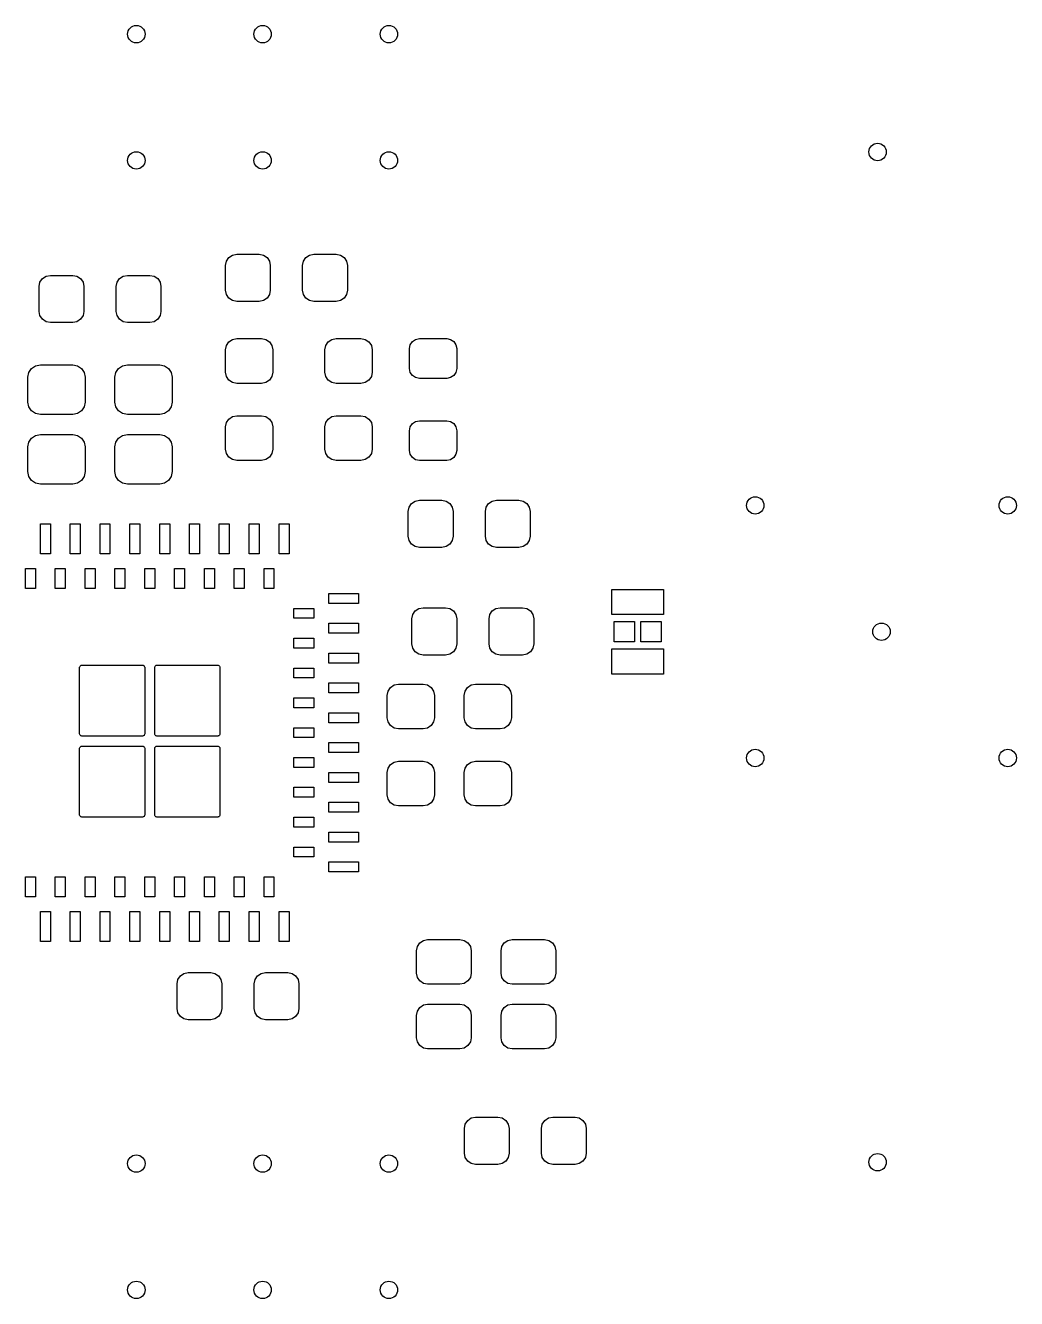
# Model space of a CAD drawing. Extents: x 0.26 to 1.71, y 0.27 to 1.32.
# Drawn here: x 0.925 to 1.71, y 0.292 to 1.3 of the extents above; entities that cross this region are included whole.
import ezdxf

# ---------------------------------------------------------------- set-up
doc = ezdxf.new("R2010")
doc.units = 0
doc.header["$MEASUREMENT"] = 0
doc.layers.add('BLACK', color=7, linetype='CONTINUOUS')

msp = doc.modelspace()

# ---------------------------------------------------------------- linework, layer by layer
at = {"layer": 'BLACK', "linetype": 'CONTINUOUS'}
for p, q in [((1.0891, 1.1184), (1.0925, 1.1191)), ((1.0925, 1.1191), (1.1102, 1.1191)), ((1.1102, 1.1191), (1.1136, 1.1184)), ((1.1502, 1.1184), (1.1535, 1.1191)), ((1.1535, 1.1191), (1.1713, 1.1191)), ((1.1713, 1.1191), (1.1746, 1.1184)), ((1.0837, 1.1102), (1.0843, 1.1136)), ((1.0837, 1.0906), (1.0837, 1.1102)), ((1.0843, 1.1136), (1.0863, 1.1165)), ((1.0863, 1.1165), (1.0891, 1.1184)), ((1.1136, 1.1184), (1.1165, 1.1165)), ((1.1165, 1.1165), (1.1184, 1.1136)), ((1.1184, 1.1136), (1.1191, 1.1102)), ((1.1191, 1.1102), (1.1191, 1.0906)), ((1.1447, 1.1102), (1.1454, 1.1136)), ((1.1447, 1.0906), (1.1447, 1.1102)), ((1.1454, 1.1136), (1.1473, 1.1165)), ((1.1473, 1.1165), (1.1502, 1.1184)), ((1.1746, 1.1184), (1.1775, 1.1165)), ((1.1775, 1.1165), (1.1794, 1.1136)), ((1.1794, 1.1136), (1.1801, 1.1102)), ((1.1801, 1.1102), (1.1801, 1.0906)), ((0.9367, 1.0969), (0.9386, 1.0997)), ((0.9386, 1.0997), (0.9415, 1.1016)), ((0.9415, 1.1016), (0.9449, 1.1023)), ((0.9449, 1.1023), (0.9626, 1.1023)), ((0.9626, 1.1023), (0.966, 1.1016)), ((0.966, 1.1016), (0.9689, 1.0997)), ((0.9689, 1.0997), (0.9708, 1.0969)), ((0.9977, 1.0969), (0.9996, 1.0997)), ((0.9996, 1.0997), (1.0025, 1.1016)), ((1.0025, 1.1016), (1.0059, 1.1023)), ((1.0059, 1.1023), (1.0236, 1.1023)), ((1.0236, 1.1023), (1.027, 1.1016)), ((1.027, 1.1016), (1.0299, 1.0997)), ((1.0299, 1.0997), (1.0318, 1.0969)), ((0.936, 1.0935), (0.9367, 1.0969)), ((0.936, 1.0738), (0.936, 1.0935)), ((0.9708, 1.0969), (0.9715, 1.0935)), ((0.9715, 1.0935), (0.9715, 1.0738)), ((0.997, 1.0935), (0.9977, 1.0969)), ((0.997, 1.0738), (0.997, 1.0935)), ((1.0318, 1.0969), (1.0325, 1.0935)), ((1.0325, 1.0935), (1.0325, 1.0738)), ((1.0843, 1.0872), (1.0837, 1.0906)), ((1.1191, 1.0906), (1.1184, 1.0872)), ((1.1454, 1.0872), (1.1447, 1.0906)), ((1.1801, 1.0906), (1.1794, 1.0872)), ((1.0863, 1.0843), (1.0843, 1.0872)), ((1.0891, 1.0824), (1.0863, 1.0843)), ((1.0925, 1.0817), (1.0891, 1.0824)), ((1.1102, 1.0817), (1.0925, 1.0817)), ((1.1136, 1.0824), (1.1102, 1.0817)), ((1.1165, 1.0843), (1.1136, 1.0824)), ((1.1184, 1.0872), (1.1165, 1.0843)), ((1.1473, 1.0843), (1.1454, 1.0872)), ((1.1502, 1.0824), (1.1473, 1.0843)), ((1.1535, 1.0817), (1.1502, 1.0824)), ((1.1713, 1.0817), (1.1535, 1.0817)), ((1.1746, 1.0824), (1.1713, 1.0817)), ((1.1775, 1.0843), (1.1746, 1.0824)), ((1.1794, 1.0872), (1.1775, 1.0843)), ((0.9367, 1.0704), (0.936, 1.0738)), ((0.9386, 1.0675), (0.9367, 1.0704)), ((0.9708, 1.0704), (0.9689, 1.0675)), ((0.9715, 1.0738), (0.9708, 1.0704)), ((0.9977, 1.0704), (0.997, 1.0738)), ((0.9996, 1.0675), (0.9977, 1.0704)), ((1.0318, 1.0704), (1.0299, 1.0675)), ((1.0325, 1.0738), (1.0318, 1.0704)), ((0.9415, 1.0656), (0.9386, 1.0675)), ((0.9449, 1.0649), (0.9415, 1.0656)), ((0.9626, 1.0649), (0.9449, 1.0649)), ((0.966, 1.0656), (0.9626, 1.0649)), ((0.9689, 1.0675), (0.966, 1.0656)), ((1.0025, 1.0656), (0.9996, 1.0675)), ((1.0059, 1.0649), (1.0025, 1.0656)), ((1.0236, 1.0649), (1.0059, 1.0649)), ((1.027, 1.0656), (1.0236, 1.0649)), ((1.0299, 1.0675), (1.027, 1.0656)), ((1.0843, 1.0467), (1.0863, 1.0496)), ((1.0863, 1.0496), (1.0891, 1.0515)), ((1.0891, 1.0515), (1.0925, 1.0522)), ((1.0925, 1.0522), (1.1122, 1.0522)), ((1.1122, 1.0522), (1.1156, 1.0515)), ((1.1156, 1.0515), (1.1185, 1.0496)), ((1.1185, 1.0496), (1.1204, 1.0467)), ((1.1631, 1.0467), (1.165, 1.0496)), ((1.165, 1.0496), (1.1679, 1.0515)), ((1.1679, 1.0515), (1.1713, 1.0522)), ((1.1713, 1.0522), (1.1909, 1.0522)), ((1.1909, 1.0522), (1.1943, 1.0515)), ((1.1943, 1.0515), (1.1972, 1.0496)), ((1.1972, 1.0496), (1.1991, 1.0467)), ((1.2299, 1.0473), (1.2316, 1.0499)), ((1.2316, 1.0499), (1.2342, 1.0516)), ((1.2342, 1.0516), (1.2372, 1.0522)), ((1.2372, 1.0522), (1.2589, 1.0522)), ((1.2589, 1.0522), (1.2619, 1.0516)), ((1.2619, 1.0516), (1.2644, 1.0499)), ((1.2644, 1.0499), (1.2661, 1.0473)), ((1.0837, 1.0433), (1.0843, 1.0467)), ((1.0837, 1.0256), (1.0837, 1.0433)), ((1.1204, 1.0467), (1.1211, 1.0433)), ((1.1211, 1.0433), (1.1211, 1.0256)), ((1.1624, 1.0433), (1.1631, 1.0467)), ((1.1624, 1.0256), (1.1624, 1.0433)), ((1.1991, 1.0467), (1.1998, 1.0433)), ((1.1998, 1.0433), (1.1998, 1.0256)), ((1.2293, 1.0443), (1.2299, 1.0473)), ((1.2293, 1.0285), (1.2293, 1.0443)), ((1.2661, 1.0473), (1.2667, 1.0443)), ((1.2667, 1.0443), (1.2667, 1.0285)), ((0.9279, 1.0254), (0.93, 1.0286)), ((0.93, 1.0286), (0.9332, 1.0307)), ((0.9332, 1.0307), (0.937, 1.0315)), ((0.937, 1.0315), (0.9626, 1.0315)), ((0.9626, 1.0315), (0.9664, 1.0307)), ((0.9664, 1.0307), (0.9696, 1.0286)), ((0.9696, 1.0286), (0.9717, 1.0254)), ((0.9968, 1.0254), (0.9989, 1.0286)), ((0.9989, 1.0286), (1.0021, 1.0307)), ((1.0021, 1.0307), (1.0059, 1.0315)), ((1.0059, 1.0315), (1.0315, 1.0315)), ((1.0315, 1.0315), (1.0353, 1.0307)), ((1.0353, 1.0307), (1.0385, 1.0286)), ((1.0385, 1.0286), (1.0406, 1.0254)), ((1.2299, 1.0255), (1.2293, 1.0285)), ((1.2667, 1.0285), (1.2661, 1.0255)), ((0.9272, 1.0217), (0.9279, 1.0254)), ((0.9272, 1.002), (0.9272, 1.0217)), ((0.9717, 1.0254), (0.9724, 1.0217)), ((0.9724, 1.0217), (0.9724, 1.002)), ((0.9961, 1.0217), (0.9968, 1.0254)), ((0.9961, 1.002), (0.9961, 1.0217)), ((1.0406, 1.0254), (1.0413, 1.0217)), ((1.0413, 1.0217), (1.0413, 1.002)), ((1.0843, 1.0222), (1.0837, 1.0256)), ((1.0863, 1.0193), (1.0843, 1.0222)), ((1.0891, 1.0174), (1.0863, 1.0193)), ((1.1185, 1.0193), (1.1156, 1.0174)), ((1.1204, 1.0222), (1.1185, 1.0193)), ((1.1211, 1.0256), (1.1204, 1.0222)), ((1.1631, 1.0222), (1.1624, 1.0256)), ((1.165, 1.0193), (1.1631, 1.0222)), ((1.1679, 1.0174), (1.165, 1.0193)), ((1.1972, 1.0193), (1.1943, 1.0174)), ((1.1991, 1.0222), (1.1972, 1.0193)), ((1.1998, 1.0256), (1.1991, 1.0222)), ((1.2316, 1.023), (1.2299, 1.0255)), ((1.2342, 1.0213), (1.2316, 1.023)), ((1.2372, 1.0207), (1.2342, 1.0213)), ((1.2589, 1.0207), (1.2372, 1.0207)), ((1.2619, 1.0213), (1.2589, 1.0207)), ((1.2644, 1.023), (1.2619, 1.0213)), ((1.2661, 1.0255), (1.2644, 1.023)), ((1.0925, 1.0167), (1.0891, 1.0174)), ((1.1122, 1.0167), (1.0925, 1.0167)), ((1.1156, 1.0174), (1.1122, 1.0167)), ((1.1713, 1.0167), (1.1679, 1.0174)), ((1.1909, 1.0167), (1.1713, 1.0167)), ((1.1943, 1.0174), (1.1909, 1.0167)), ((0.9279, 0.9982), (0.9272, 1.002)), ((0.93, 0.995), (0.9279, 0.9982)), ((0.9717, 0.9982), (0.9696, 0.995)), ((0.9724, 1.002), (0.9717, 0.9982)), ((0.9968, 0.9982), (0.9961, 1.002)), ((0.9989, 0.995), (0.9968, 0.9982)), ((1.0406, 0.9982), (1.0385, 0.995)), ((1.0413, 1.002), (1.0406, 0.9982)), ((0.9332, 0.9929), (0.93, 0.995)), ((0.937, 0.9921), (0.9332, 0.9929)), ((0.9626, 0.9921), (0.937, 0.9921)), ((0.9664, 0.9929), (0.9626, 0.9921)), ((0.9696, 0.995), (0.9664, 0.9929)), ((1.0021, 0.9929), (0.9989, 0.995)), ((1.0059, 0.9921), (1.0021, 0.9929)), ((1.0315, 0.9921), (1.0059, 0.9921)), ((1.0353, 0.9929), (1.0315, 0.9921)), ((1.0385, 0.995), (1.0353, 0.9929)), ((1.0843, 0.9857), (1.0863, 0.9885)), ((1.0863, 0.9885), (1.0891, 0.9905)), ((1.0891, 0.9905), (1.0925, 0.9911)), ((1.0925, 0.9911), (1.1122, 0.9911)), ((1.1122, 0.9911), (1.1156, 0.9905)), ((1.1156, 0.9905), (1.1185, 0.9885)), ((1.1185, 0.9885), (1.1204, 0.9857)), ((1.1631, 0.9857), (1.165, 0.9885)), ((1.165, 0.9885), (1.1679, 0.9905)), ((1.1679, 0.9905), (1.1713, 0.9911)), ((1.1713, 0.9911), (1.1909, 0.9911)), ((1.1909, 0.9911), (1.1943, 0.9905)), ((1.1943, 0.9905), (1.1972, 0.9885)), ((1.1972, 0.9885), (1.1991, 0.9857)), ((1.0837, 0.9823), (1.0843, 0.9857)), ((1.0837, 0.9646), (1.0837, 0.9823)), ((1.1204, 0.9857), (1.1211, 0.9823)), ((1.1211, 0.9823), (1.1211, 0.9646)), ((1.1624, 0.9823), (1.1631, 0.9857)), ((1.1624, 0.9646), (1.1624, 0.9823)), ((1.1991, 0.9857), (1.1998, 0.9823)), ((1.1998, 0.9823), (1.1998, 0.9646)), ((1.2293, 0.9793), (1.2299, 0.9823)), ((1.2293, 0.9636), (1.2293, 0.9793)), ((1.2299, 0.9823), (1.2316, 0.9849)), ((1.2316, 0.9849), (1.2342, 0.9866)), ((1.2342, 0.9866), (1.2372, 0.9872)), ((1.2372, 0.9872), (1.2589, 0.9872)), ((1.2589, 0.9872), (1.2619, 0.9866)), ((1.2619, 0.9866), (1.2644, 0.9849)), ((1.2644, 0.9849), (1.2661, 0.9823)), ((1.2661, 0.9823), (1.2667, 0.9793)), ((1.2667, 0.9793), (1.2667, 0.9636)), ((0.9272, 0.9665), (0.9279, 0.9703)), ((0.9279, 0.9703), (0.93, 0.9735)), ((0.93, 0.9735), (0.9332, 0.9756)), ((0.9332, 0.9756), (0.937, 0.9764)), ((0.937, 0.9764), (0.9626, 0.9764)), ((0.9626, 0.9764), (0.9664, 0.9756)), ((0.9664, 0.9756), (0.9696, 0.9735)), ((0.9696, 0.9735), (0.9717, 0.9703)), ((0.9717, 0.9703), (0.9724, 0.9665)), ((0.9961, 0.9665), (0.9968, 0.9703)), ((0.9968, 0.9703), (0.9989, 0.9735)), ((0.9989, 0.9735), (1.0021, 0.9756)), ((1.0021, 0.9756), (1.0059, 0.9764)), ((1.0059, 0.9764), (1.0315, 0.9764)), ((1.0315, 0.9764), (1.0353, 0.9756)), ((1.0353, 0.9756), (1.0385, 0.9735)), ((1.0385, 0.9735), (1.0406, 0.9703)), ((1.0406, 0.9703), (1.0413, 0.9665)), ((0.9272, 0.9469), (0.9272, 0.9665)), ((0.9724, 0.9665), (0.9724, 0.9469)), ((0.9961, 0.9469), (0.9961, 0.9665)), ((1.0413, 0.9665), (1.0413, 0.9469)), ((1.0843, 0.9612), (1.0837, 0.9646)), ((1.0863, 0.9583), (1.0843, 0.9612)), ((1.0891, 0.9564), (1.0863, 0.9583)), ((1.1185, 0.9583), (1.1156, 0.9564)), ((1.1204, 0.9612), (1.1185, 0.9583)), ((1.1211, 0.9646), (1.1204, 0.9612)), ((1.1631, 0.9612), (1.1624, 0.9646)), ((1.165, 0.9583), (1.1631, 0.9612)), ((1.1679, 0.9564), (1.165, 0.9583)), ((1.1972, 0.9583), (1.1943, 0.9564)), ((1.1991, 0.9612), (1.1972, 0.9583)), ((1.1998, 0.9646), (1.1991, 0.9612)), ((1.2299, 0.9606), (1.2293, 0.9636)), ((1.2316, 0.958), (1.2299, 0.9606)), ((1.2342, 0.9563), (1.2316, 0.958)), ((1.2644, 0.958), (1.2619, 0.9563)), ((1.2661, 0.9606), (1.2644, 0.958)), ((1.2667, 0.9636), (1.2661, 0.9606)), ((1.0925, 0.9557), (1.0891, 0.9564)), ((1.1122, 0.9557), (1.0925, 0.9557)), ((1.1156, 0.9564), (1.1122, 0.9557)), ((1.1713, 0.9557), (1.1679, 0.9564)), ((1.1909, 0.9557), (1.1713, 0.9557)), ((1.1943, 0.9564), (1.1909, 0.9557)), ((1.2372, 0.9557), (1.2342, 0.9563)), ((1.2589, 0.9557), (1.2372, 0.9557)), ((1.2619, 0.9563), (1.2589, 0.9557)), ((0.9279, 0.9431), (0.9272, 0.9469)), ((0.93, 0.9399), (0.9279, 0.9431)), ((0.9332, 0.9378), (0.93, 0.9399)), ((0.937, 0.937), (0.9332, 0.9378)), ((0.9664, 0.9378), (0.9626, 0.937)), ((0.9696, 0.9399), (0.9664, 0.9378)), ((0.9717, 0.9431), (0.9696, 0.9399)), ((0.9724, 0.9469), (0.9717, 0.9431)), ((0.9968, 0.9431), (0.9961, 0.9469)), ((0.9989, 0.9399), (0.9968, 0.9431)), ((1.0021, 0.9378), (0.9989, 0.9399)), ((1.0059, 0.937), (1.0021, 0.9378)), ((1.0353, 0.9378), (1.0315, 0.937)), ((1.0385, 0.9399), (1.0353, 0.9378)), ((1.0406, 0.9431), (1.0385, 0.9399)), ((1.0413, 0.9469), (1.0406, 0.9431)), ((0.9626, 0.937), (0.937, 0.937)), ((1.0315, 0.937), (1.0059, 0.937)), ((1.2283, 0.9154), (1.229, 0.9187)), ((1.229, 0.9187), (1.2309, 0.9216)), ((1.2309, 0.9216), (1.2338, 0.9235)), ((1.2338, 0.9235), (1.2372, 0.9242)), ((1.2372, 0.9242), (1.2549, 0.9242)), ((1.2549, 0.9242), (1.2583, 0.9235)), ((1.2583, 0.9235), (1.2612, 0.9216)), ((1.2612, 0.9216), (1.2631, 0.9187)), ((1.2631, 0.9187), (1.2638, 0.9154)), ((1.2894, 0.9154), (1.29, 0.9187)), ((1.29, 0.9187), (1.292, 0.9216)), ((1.292, 0.9216), (1.2948, 0.9235)), ((1.2948, 0.9235), (1.2982, 0.9242)), ((1.2982, 0.9242), (1.3159, 0.9242)), ((1.3159, 0.9242), (1.3193, 0.9235)), ((1.3193, 0.9235), (1.3222, 0.9216)), ((1.3222, 0.9216), (1.3241, 0.9187)), ((1.3241, 0.9187), (1.3248, 0.9154)), ((1.2283, 0.8957), (1.2283, 0.9154)), ((1.2638, 0.9154), (1.2638, 0.8957)), ((1.2894, 0.8957), (1.2894, 0.9154)), ((1.3248, 0.9154), (1.3248, 0.8957)), ((0.937, 0.8819), (0.937, 0.9055)), ((0.937, 0.9055), (0.9449, 0.9055)), ((0.9449, 0.9055), (0.9449, 0.8819)), ((0.9606, 0.8819), (0.9606, 0.9055)), ((0.9606, 0.9055), (0.9685, 0.9055)), ((0.9685, 0.9055), (0.9685, 0.8819)), ((0.9843, 0.8819), (0.9843, 0.9055)), ((0.9843, 0.9055), (0.9921, 0.9055)), ((0.9921, 0.9055), (0.9921, 0.8819)), ((1.0079, 0.8819), (1.0079, 0.9055)), ((1.0079, 0.9055), (1.0157, 0.9055)), ((1.0157, 0.9055), (1.0157, 0.8819)), ((1.0315, 0.8819), (1.0315, 0.9055)), ((1.0315, 0.9055), (1.0394, 0.9055)), ((1.0394, 0.9055), (1.0394, 0.8819)), ((1.0551, 0.8819), (1.0551, 0.9055)), ((1.0551, 0.9055), (1.063, 0.9055)), ((1.063, 0.9055), (1.063, 0.8819)), ((1.0787, 0.8819), (1.0787, 0.9055)), ((1.0787, 0.9055), (1.0866, 0.9055)), ((1.0866, 0.9055), (1.0866, 0.8819)), ((1.1024, 0.8819), (1.1024, 0.9055)), ((1.1024, 0.9055), (1.1102, 0.9055)), ((1.1102, 0.9055), (1.1102, 0.8819)), ((1.126, 0.8819), (1.126, 0.9055)), ((1.126, 0.9055), (1.1339, 0.9055)), ((1.1339, 0.9055), (1.1339, 0.8819)), ((1.229, 0.8923), (1.2283, 0.8957)), ((1.2309, 0.8894), (1.229, 0.8923)), ((1.2338, 0.8875), (1.2309, 0.8894)), ((1.2372, 0.8868), (1.2338, 0.8875)), ((1.2583, 0.8875), (1.2549, 0.8868)), ((1.2612, 0.8894), (1.2583, 0.8875)), ((1.2631, 0.8923), (1.2612, 0.8894)), ((1.2638, 0.8957), (1.2631, 0.8923)), ((1.29, 0.8923), (1.2894, 0.8957)), ((1.292, 0.8894), (1.29, 0.8923)), ((1.2948, 0.8875), (1.292, 0.8894)), ((1.2982, 0.8868), (1.2948, 0.8875)), ((1.3193, 0.8875), (1.3159, 0.8868)), ((1.3222, 0.8894), (1.3193, 0.8875)), ((1.3241, 0.8923), (1.3222, 0.8894)), ((1.3248, 0.8957), (1.3241, 0.8923)), ((0.9449, 0.8819), (0.937, 0.8819)), ((0.9685, 0.8819), (0.9606, 0.8819)), ((0.9921, 0.8819), (0.9843, 0.8819)), ((1.0157, 0.8819), (1.0079, 0.8819)), ((1.0394, 0.8819), (1.0315, 0.8819)), ((1.063, 0.8819), (1.0551, 0.8819)), ((1.0866, 0.8819), (1.0787, 0.8819)), ((1.1102, 0.8819), (1.1024, 0.8819)), ((1.1339, 0.8819), (1.126, 0.8819)), ((1.2549, 0.8868), (1.2372, 0.8868)), ((1.3159, 0.8868), (1.2982, 0.8868)), ((0.9252, 0.8543), (0.9252, 0.8701)), ((0.9252, 0.8701), (0.9331, 0.8701)), ((0.9331, 0.8701), (0.9331, 0.8543)), ((0.9488, 0.8543), (0.9488, 0.8701)), ((0.9488, 0.8701), (0.9567, 0.8701)), ((0.9567, 0.8701), (0.9567, 0.8543)), ((0.9724, 0.8543), (0.9724, 0.8701)), ((0.9724, 0.8701), (0.9803, 0.8701)), ((0.9803, 0.8701), (0.9803, 0.8543)), ((0.9961, 0.8543), (0.9961, 0.8701)), ((0.9961, 0.8701), (1.0039, 0.8701)), ((1.0039, 0.8701), (1.0039, 0.8543)), ((1.0197, 0.8543), (1.0197, 0.8701)), ((1.0197, 0.8701), (1.0276, 0.8701)), ((1.0276, 0.8701), (1.0276, 0.8543)), ((1.0433, 0.8543), (1.0433, 0.8701)), ((1.0433, 0.8701), (1.0512, 0.8701)), ((1.0512, 0.8701), (1.0512, 0.8543)), ((1.0669, 0.8543), (1.0669, 0.8701)), ((1.0669, 0.8701), (1.0748, 0.8701)), ((1.0748, 0.8701), (1.0748, 0.8543)), ((1.0906, 0.8543), (1.0906, 0.8701)), ((1.0906, 0.8701), (1.0984, 0.8701)), ((1.0984, 0.8701), (1.0984, 0.8543)), ((1.1142, 0.8543), (1.1142, 0.8701)), ((1.1142, 0.8701), (1.122, 0.8701)), ((1.122, 0.8701), (1.122, 0.8543)), ((0.9331, 0.8543), (0.9252, 0.8543)), ((0.9567, 0.8543), (0.9488, 0.8543)), ((0.9803, 0.8543), (0.9724, 0.8543)), ((1.0039, 0.8543), (0.9961, 0.8543)), ((1.0276, 0.8543), (1.0197, 0.8543)), ((1.0512, 0.8543), (1.0433, 0.8543)), ((1.0748, 0.8543), (1.0669, 0.8543)), ((1.0984, 0.8543), (1.0906, 0.8543)), ((1.122, 0.8543), (1.1142, 0.8543)), ((1.1654, 0.8425), (1.1654, 0.8504)), ((1.1654, 0.8504), (1.189, 0.8504)), ((1.189, 0.8504), (1.189, 0.8425)), ((1.3895, 0.8336), (1.3895, 0.8536)), ((1.3895, 0.8536), (1.4305, 0.8536)), ((1.4305, 0.8536), (1.4305, 0.8336)), ((1.1378, 0.8307), (1.1378, 0.8386)), ((1.1378, 0.8386), (1.1535, 0.8386)), ((1.1535, 0.8386), (1.1535, 0.8307)), ((1.189, 0.8425), (1.1654, 0.8425)), ((1.2339, 0.8365), (1.2368, 0.8384)), ((1.2368, 0.8384), (1.2402, 0.839)), ((1.2402, 0.839), (1.2579, 0.839)), ((1.2579, 0.839), (1.2613, 0.8384)), ((1.2613, 0.8384), (1.2641, 0.8365)), ((1.2949, 0.8365), (1.2978, 0.8384)), ((1.2978, 0.8384), (1.3012, 0.839)), ((1.3012, 0.839), (1.3189, 0.839)), ((1.3189, 0.839), (1.3223, 0.8384)), ((1.3223, 0.8384), (1.3252, 0.8365)), ((1.1535, 0.8307), (1.1378, 0.8307)), ((1.1654, 0.8189), (1.1654, 0.8268)), ((1.1654, 0.8268), (1.189, 0.8268)), ((1.189, 0.8268), (1.189, 0.8189)), ((1.2313, 0.8302), (1.232, 0.8336)), ((1.2313, 0.8105), (1.2313, 0.8302)), ((1.232, 0.8336), (1.2339, 0.8365)), ((1.2641, 0.8365), (1.2661, 0.8336)), ((1.2661, 0.8336), (1.2667, 0.8302)), ((1.2667, 0.8302), (1.2667, 0.8105)), ((1.2923, 0.8302), (1.293, 0.8336)), ((1.2923, 0.8105), (1.2923, 0.8302)), ((1.293, 0.8336), (1.2949, 0.8365)), ((1.3252, 0.8365), (1.3271, 0.8336)), ((1.3271, 0.8336), (1.3278, 0.8302)), ((1.3278, 0.8302), (1.3278, 0.8105)), ((1.4305, 0.8336), (1.3895, 0.8336)), ((1.3915, 0.8121), (1.3915, 0.8281)), ((1.3915, 0.8281), (1.4075, 0.8281)), ((1.4075, 0.8281), (1.4075, 0.8121)), ((1.4125, 0.8121), (1.4125, 0.8281)), ((1.4125, 0.8281), (1.4285, 0.8281)), ((1.4285, 0.8281), (1.4285, 0.8121)), ((1.189, 0.8189), (1.1654, 0.8189)), ((1.1378, 0.8071), (1.1378, 0.815)), ((1.1378, 0.815), (1.1535, 0.815)), ((1.1535, 0.8071), (1.1378, 0.8071)), ((1.1535, 0.815), (1.1535, 0.8071)), ((1.232, 0.8071), (1.2313, 0.8105)), ((1.2339, 0.8042), (1.232, 0.8071)), ((1.2661, 0.8071), (1.2641, 0.8042)), ((1.2667, 0.8105), (1.2661, 0.8071)), ((1.293, 0.8071), (1.2923, 0.8105)), ((1.2949, 0.8042), (1.293, 0.8071)), ((1.3271, 0.8071), (1.3252, 0.8042)), ((1.3278, 0.8105), (1.3271, 0.8071)), ((1.3895, 0.7866), (1.3895, 0.8066)), ((1.3895, 0.8066), (1.4305, 0.8066)), ((1.4075, 0.8121), (1.3915, 0.8121)), ((1.4285, 0.8121), (1.4125, 0.8121)), ((1.4305, 0.8066), (1.4305, 0.7866)), ((1.1654, 0.7953), (1.1654, 0.8031)), ((1.1654, 0.8031), (1.189, 0.8031)), ((1.189, 0.8031), (1.189, 0.7953)), ((1.2368, 0.8023), (1.2339, 0.8042)), ((1.2402, 0.8016), (1.2368, 0.8023)), ((1.2579, 0.8016), (1.2402, 0.8016)), ((1.2613, 0.8023), (1.2579, 0.8016)), ((1.2641, 0.8042), (1.2613, 0.8023)), ((1.2978, 0.8023), (1.2949, 0.8042)), ((1.3012, 0.8016), (1.2978, 0.8023)), ((1.3189, 0.8016), (1.3012, 0.8016)), ((1.3223, 0.8023), (1.3189, 0.8016)), ((1.3252, 0.8042), (1.3223, 0.8023)), ((0.9681, 0.792), (0.9683, 0.7924)), ((0.9681, 0.7916), (0.9681, 0.792)), ((0.9681, 0.7395), (0.9681, 0.7916)), ((0.9683, 0.7924), (0.9685, 0.7928)), ((0.9685, 0.7928), (0.9687, 0.7931)), ((0.9687, 0.7931), (0.969, 0.7934)), ((0.969, 0.7934), (0.9694, 0.7935)), ((0.9694, 0.7935), (0.9698, 0.7937)), ((0.9698, 0.7937), (0.9702, 0.7937)), ((0.9702, 0.7937), (1.0176, 0.7937)), ((1.0176, 0.7937), (1.018, 0.7937)), ((1.018, 0.7937), (1.0184, 0.7935)), ((1.0184, 0.7935), (1.0188, 0.7934)), ((1.0188, 0.7934), (1.0191, 0.7931)), ((1.0191, 0.7931), (1.0193, 0.7928)), ((1.0193, 0.7928), (1.0195, 0.7924)), ((1.0195, 0.7924), (1.0196, 0.792)), ((1.0196, 0.792), (1.0197, 0.7916)), ((1.0197, 0.7916), (1.0197, 0.7395)), ((1.0276, 0.792), (1.0277, 0.7924)), ((1.0276, 0.7916), (1.0276, 0.792)), ((1.0276, 0.7395), (1.0276, 0.7916)), ((1.0277, 0.7924), (1.0279, 0.7928)), ((1.0279, 0.7928), (1.0282, 0.7931)), ((1.0282, 0.7931), (1.0285, 0.7934)), ((1.0285, 0.7934), (1.0288, 0.7935)), ((1.0288, 0.7935), (1.0292, 0.7937)), ((1.0292, 0.7937), (1.0296, 0.7937)), ((1.0296, 0.7937), (1.0771, 0.7937)), ((1.0771, 0.7937), (1.0775, 0.7937)), ((1.0775, 0.7937), (1.0779, 0.7935)), ((1.0779, 0.7935), (1.0782, 0.7934)), ((1.0782, 0.7934), (1.0785, 0.7931)), ((1.0785, 0.7931), (1.0788, 0.7928)), ((1.0788, 0.7928), (1.079, 0.7924)), ((1.079, 0.7924), (1.0791, 0.792)), ((1.0791, 0.792), (1.0791, 0.7916)), ((1.0791, 0.7916), (1.0791, 0.7395)), ((1.1378, 0.7835), (1.1378, 0.7913)), ((1.1378, 0.7913), (1.1535, 0.7913)), ((1.1535, 0.7913), (1.1535, 0.7835)), ((1.189, 0.7953), (1.1654, 0.7953)), ((1.4305, 0.7866), (1.3895, 0.7866)), ((1.1535, 0.7835), (1.1378, 0.7835)), ((1.1654, 0.7717), (1.1654, 0.7795)), ((1.1654, 0.7795), (1.189, 0.7795)), ((1.189, 0.7795), (1.189, 0.7717)), ((1.2142, 0.7759), (1.2171, 0.7779)), ((1.2171, 0.7779), (1.2205, 0.7785)), ((1.2205, 0.7785), (1.2402, 0.7785)), ((1.2402, 0.7785), (1.2435, 0.7779)), ((1.2435, 0.7779), (1.2464, 0.7759)), ((1.2752, 0.7759), (1.2781, 0.7779)), ((1.2781, 0.7779), (1.2815, 0.7785)), ((1.2815, 0.7785), (1.3012, 0.7785)), ((1.3012, 0.7785), (1.3046, 0.7779)), ((1.3046, 0.7779), (1.3074, 0.7759)), ((1.1378, 0.7598), (1.1378, 0.7677)), ((1.1378, 0.7677), (1.1535, 0.7677)), ((1.1535, 0.7677), (1.1535, 0.7598)), ((1.189, 0.7717), (1.1654, 0.7717)), ((1.2116, 0.7697), (1.2123, 0.7731)), ((1.2116, 0.752), (1.2116, 0.7697)), ((1.2123, 0.7731), (1.2142, 0.7759)), ((1.2464, 0.7759), (1.2483, 0.7731)), ((1.2483, 0.7731), (1.249, 0.7697)), ((1.249, 0.7697), (1.249, 0.752)), ((1.2726, 0.7697), (1.2733, 0.7731)), ((1.2726, 0.752), (1.2726, 0.7697)), ((1.2733, 0.7731), (1.2752, 0.7759)), ((1.3074, 0.7759), (1.3094, 0.7731)), ((1.3094, 0.7731), (1.31, 0.7697)), ((1.31, 0.7697), (1.31, 0.752)), ((1.1535, 0.7598), (1.1378, 0.7598)), ((1.1654, 0.748), (1.1654, 0.7559)), ((1.1654, 0.7559), (1.189, 0.7559)), ((1.189, 0.748), (1.1654, 0.748)), ((1.189, 0.7559), (1.189, 0.748)), ((1.2123, 0.7486), (1.2116, 0.752)), ((1.2142, 0.7457), (1.2123, 0.7486)), ((1.2483, 0.7486), (1.2464, 0.7457)), ((1.249, 0.752), (1.2483, 0.7486)), ((1.2733, 0.7486), (1.2726, 0.752)), ((1.2752, 0.7457), (1.2733, 0.7486)), ((1.3094, 0.7486), (1.3074, 0.7457)), ((1.31, 0.752), (1.3094, 0.7486)), ((0.9681, 0.7391), (0.9681, 0.7395)), ((0.9683, 0.7387), (0.9681, 0.7391)), ((0.9685, 0.7383), (0.9683, 0.7387)), ((0.9687, 0.738), (0.9685, 0.7383)), ((0.969, 0.7377), (0.9687, 0.738)), ((0.9694, 0.7376), (0.969, 0.7377)), ((0.9698, 0.7374), (0.9694, 0.7376)), ((0.9702, 0.7374), (0.9698, 0.7374)), ((1.0176, 0.7374), (0.9702, 0.7374)), ((1.018, 0.7374), (1.0176, 0.7374)), ((1.0184, 0.7376), (1.018, 0.7374)), ((1.0188, 0.7377), (1.0184, 0.7376)), ((1.0191, 0.738), (1.0188, 0.7377)), ((1.0193, 0.7383), (1.0191, 0.738)), ((1.0195, 0.7387), (1.0193, 0.7383)), ((1.0196, 0.7391), (1.0195, 0.7387)), ((1.0197, 0.7395), (1.0196, 0.7391)), ((1.0276, 0.7391), (1.0276, 0.7395)), ((1.0277, 0.7387), (1.0276, 0.7391)), ((1.0279, 0.7383), (1.0277, 0.7387)), ((1.0282, 0.738), (1.0279, 0.7383)), ((1.0285, 0.7377), (1.0282, 0.738)), ((1.0288, 0.7376), (1.0285, 0.7377)), ((1.0292, 0.7374), (1.0288, 0.7376)), ((1.0296, 0.7374), (1.0292, 0.7374)), ((1.0771, 0.7374), (1.0296, 0.7374)), ((1.0775, 0.7374), (1.0771, 0.7374)), ((1.0779, 0.7376), (1.0775, 0.7374)), ((1.0782, 0.7377), (1.0779, 0.7376)), ((1.0785, 0.738), (1.0782, 0.7377)), ((1.0788, 0.7383), (1.0785, 0.738)), ((1.079, 0.7387), (1.0788, 0.7383)), ((1.0791, 0.7391), (1.079, 0.7387)), ((1.0791, 0.7395), (1.0791, 0.7391)), ((1.1378, 0.7362), (1.1378, 0.7441)), ((1.1378, 0.7441), (1.1535, 0.7441)), ((1.1535, 0.7362), (1.1378, 0.7362)), ((1.1535, 0.7441), (1.1535, 0.7362)), ((1.2171, 0.7438), (1.2142, 0.7457)), ((1.2205, 0.7431), (1.2171, 0.7438)), ((1.2402, 0.7431), (1.2205, 0.7431)), ((1.2435, 0.7438), (1.2402, 0.7431)), ((1.2464, 0.7457), (1.2435, 0.7438)), ((1.2781, 0.7438), (1.2752, 0.7457)), ((1.2815, 0.7431), (1.2781, 0.7438)), ((1.3012, 0.7431), (1.2815, 0.7431)), ((1.3046, 0.7438), (1.3012, 0.7431)), ((1.3074, 0.7457), (1.3046, 0.7438)), ((0.9681, 0.7279), (0.9683, 0.7283)), ((0.9681, 0.7275), (0.9681, 0.7279)), ((0.9681, 0.6753), (0.9681, 0.7275)), ((0.9683, 0.7283), (0.9685, 0.7286)), ((0.9685, 0.7286), (0.9687, 0.7289)), ((0.9687, 0.7289), (0.969, 0.7292)), ((0.969, 0.7292), (0.9694, 0.7294)), ((0.9694, 0.7294), (0.9698, 0.7295)), ((0.9698, 0.7295), (0.9702, 0.7295)), ((0.9702, 0.7295), (1.0176, 0.7295)), ((1.0176, 0.7295), (1.018, 0.7295)), ((1.018, 0.7295), (1.0184, 0.7294)), ((1.0184, 0.7294), (1.0188, 0.7292)), ((1.0188, 0.7292), (1.0191, 0.7289)), ((1.0191, 0.7289), (1.0193, 0.7286)), ((1.0193, 0.7286), (1.0195, 0.7283)), ((1.0195, 0.7283), (1.0196, 0.7279)), ((1.0196, 0.7279), (1.0197, 0.7275)), ((1.0197, 0.7275), (1.0197, 0.6753)), ((1.0276, 0.7279), (1.0277, 0.7283)), ((1.0276, 0.7275), (1.0276, 0.7279)), ((1.0276, 0.6753), (1.0276, 0.7275)), ((1.0277, 0.7283), (1.0279, 0.7286)), ((1.0279, 0.7286), (1.0282, 0.7289)), ((1.0282, 0.7289), (1.0285, 0.7292)), ((1.0285, 0.7292), (1.0288, 0.7294)), ((1.0288, 0.7294), (1.0292, 0.7295)), ((1.0292, 0.7295), (1.0296, 0.7295)), ((1.0296, 0.7295), (1.0771, 0.7295)), ((1.0771, 0.7295), (1.0775, 0.7295)), ((1.0775, 0.7295), (1.0779, 0.7294)), ((1.0779, 0.7294), (1.0782, 0.7292)), ((1.0782, 0.7292), (1.0785, 0.7289)), ((1.0785, 0.7289), (1.0788, 0.7286)), ((1.0788, 0.7286), (1.079, 0.7283)), ((1.079, 0.7283), (1.0791, 0.7279)), ((1.0791, 0.7279), (1.0791, 0.7275)), ((1.0791, 0.7275), (1.0791, 0.6753)), ((1.1654, 0.7244), (1.1654, 0.7323)), ((1.1654, 0.7323), (1.189, 0.7323)), ((1.189, 0.7323), (1.189, 0.7244)), ((1.1378, 0.7126), (1.1378, 0.7205)), ((1.1378, 0.7205), (1.1535, 0.7205)), ((1.1535, 0.7205), (1.1535, 0.7126)), ((1.189, 0.7244), (1.1654, 0.7244)), ((1.2142, 0.7149), (1.2171, 0.7168)), ((1.2171, 0.7168), (1.2205, 0.7175)), ((1.2205, 0.7175), (1.2402, 0.7175)), ((1.2402, 0.7175), (1.2435, 0.7168)), ((1.2435, 0.7168), (1.2464, 0.7149)), ((1.2752, 0.7149), (1.2781, 0.7168)), ((1.2781, 0.7168), (1.2815, 0.7175)), ((1.2815, 0.7175), (1.3012, 0.7175)), ((1.3012, 0.7175), (1.3046, 0.7168)), ((1.3046, 0.7168), (1.3074, 0.7149)), ((1.1535, 0.7126), (1.1378, 0.7126)), ((1.1654, 0.7008), (1.1654, 0.7087)), ((1.1654, 0.7087), (1.189, 0.7087)), ((1.189, 0.7087), (1.189, 0.7008)), ((1.2116, 0.7087), (1.2123, 0.7121)), ((1.2116, 0.6909), (1.2116, 0.7087)), ((1.2123, 0.7121), (1.2142, 0.7149)), ((1.2464, 0.7149), (1.2483, 0.7121)), ((1.2483, 0.7121), (1.249, 0.7087)), ((1.249, 0.7087), (1.249, 0.6909)), ((1.2726, 0.7087), (1.2733, 0.7121)), ((1.2726, 0.6909), (1.2726, 0.7087)), ((1.2733, 0.7121), (1.2752, 0.7149)), ((1.3074, 0.7149), (1.3094, 0.7121)), ((1.3094, 0.7121), (1.31, 0.7087)), ((1.31, 0.7087), (1.31, 0.6909)), ((1.1378, 0.689), (1.1378, 0.6969)), ((1.1378, 0.6969), (1.1535, 0.6969)), ((1.1535, 0.6969), (1.1535, 0.689)), ((1.189, 0.7008), (1.1654, 0.7008)), ((1.1535, 0.689), (1.1378, 0.689)), ((1.2123, 0.6876), (1.2116, 0.6909)), ((1.2142, 0.6847), (1.2123, 0.6876)), ((1.2483, 0.6876), (1.2464, 0.6847)), ((1.249, 0.6909), (1.2483, 0.6876)), ((1.2733, 0.6876), (1.2726, 0.6909)), ((1.2752, 0.6847), (1.2733, 0.6876)), ((1.3094, 0.6876), (1.3074, 0.6847)), ((1.31, 0.6909), (1.3094, 0.6876)), ((1.1654, 0.6772), (1.1654, 0.685)), ((1.1654, 0.685), (1.189, 0.685)), ((1.189, 0.6772), (1.1654, 0.6772)), ((1.189, 0.685), (1.189, 0.6772)), ((1.2171, 0.6828), (1.2142, 0.6847)), ((1.2205, 0.6821), (1.2171, 0.6828)), ((1.2402, 0.6821), (1.2205, 0.6821)), ((1.2435, 0.6828), (1.2402, 0.6821)), ((1.2464, 0.6847), (1.2435, 0.6828)), ((1.2781, 0.6828), (1.2752, 0.6847)), ((1.2815, 0.6821), (1.2781, 0.6828)), ((1.3012, 0.6821), (1.2815, 0.6821)), ((1.3046, 0.6828), (1.3012, 0.6821)), ((1.3074, 0.6847), (1.3046, 0.6828)), ((0.9681, 0.6749), (0.9681, 0.6753)), ((0.9683, 0.6745), (0.9681, 0.6749)), ((0.9685, 0.6741), (0.9683, 0.6745)), ((0.9687, 0.6738), (0.9685, 0.6741)), ((0.969, 0.6736), (0.9687, 0.6738)), ((0.9694, 0.6734), (0.969, 0.6736)), ((0.9698, 0.6733), (0.9694, 0.6734)), ((0.9702, 0.6732), (0.9698, 0.6733)), ((1.0176, 0.6732), (0.9702, 0.6732)), ((1.018, 0.6733), (1.0176, 0.6732)), ((1.0184, 0.6734), (1.018, 0.6733)), ((1.0188, 0.6736), (1.0184, 0.6734)), ((1.0191, 0.6738), (1.0188, 0.6736)), ((1.0193, 0.6741), (1.0191, 0.6738)), ((1.0195, 0.6745), (1.0193, 0.6741)), ((1.0196, 0.6749), (1.0195, 0.6745)), ((1.0197, 0.6753), (1.0196, 0.6749)), ((1.0276, 0.6749), (1.0276, 0.6753)), ((1.0277, 0.6745), (1.0276, 0.6749)), ((1.0279, 0.6741), (1.0277, 0.6745)), ((1.0282, 0.6738), (1.0279, 0.6741)), ((1.0285, 0.6736), (1.0282, 0.6738)), ((1.0288, 0.6734), (1.0285, 0.6736)), ((1.0292, 0.6733), (1.0288, 0.6734)), ((1.0296, 0.6732), (1.0292, 0.6733)), ((1.0771, 0.6732), (1.0296, 0.6732)), ((1.0775, 0.6733), (1.0771, 0.6732)), ((1.0779, 0.6734), (1.0775, 0.6733)), ((1.0782, 0.6736), (1.0779, 0.6734)), ((1.0785, 0.6738), (1.0782, 0.6736)), ((1.0788, 0.6741), (1.0785, 0.6738)), ((1.079, 0.6745), (1.0788, 0.6741)), ((1.0791, 0.6749), (1.079, 0.6745)), ((1.0791, 0.6753), (1.0791, 0.6749)), ((1.1378, 0.6654), (1.1378, 0.6732)), ((1.1378, 0.6732), (1.1535, 0.6732)), ((1.1535, 0.6732), (1.1535, 0.6654)), ((1.1535, 0.6654), (1.1378, 0.6654)), ((1.1654, 0.6535), (1.1654, 0.6614)), ((1.1654, 0.6614), (1.189, 0.6614)), ((1.189, 0.6614), (1.189, 0.6535)), ((1.1378, 0.6417), (1.1378, 0.6496)), ((1.1378, 0.6496), (1.1535, 0.6496)), ((1.1535, 0.6496), (1.1535, 0.6417)), ((1.189, 0.6535), (1.1654, 0.6535)), ((1.1535, 0.6417), (1.1378, 0.6417)), ((1.1654, 0.6299), (1.1654, 0.6378)), ((1.1654, 0.6378), (1.189, 0.6378)), ((1.189, 0.6378), (1.189, 0.6299)), ((0.9252, 0.6102), (0.9252, 0.626)), ((0.9252, 0.626), (0.9331, 0.626)), ((0.9331, 0.626), (0.9331, 0.6102)), ((0.9488, 0.6102), (0.9488, 0.626)), ((0.9488, 0.626), (0.9567, 0.626)), ((0.9567, 0.626), (0.9567, 0.6102)), ((0.9724, 0.6102), (0.9724, 0.626)), ((0.9724, 0.626), (0.9803, 0.626)), ((0.9803, 0.626), (0.9803, 0.6102)), ((0.9961, 0.6102), (0.9961, 0.626)), ((0.9961, 0.626), (1.0039, 0.626)), ((1.0039, 0.626), (1.0039, 0.6102)), ((1.0197, 0.6102), (1.0197, 0.626)), ((1.0197, 0.626), (1.0276, 0.626)), ((1.0276, 0.626), (1.0276, 0.6102)), ((1.0433, 0.6102), (1.0433, 0.626)), ((1.0433, 0.626), (1.0512, 0.626)), ((1.0512, 0.626), (1.0512, 0.6102)), ((1.0669, 0.6102), (1.0669, 0.626)), ((1.0669, 0.626), (1.0748, 0.626)), ((1.0748, 0.626), (1.0748, 0.6102)), ((1.0906, 0.6102), (1.0906, 0.626)), ((1.0906, 0.626), (1.0984, 0.626)), ((1.0984, 0.626), (1.0984, 0.6102)), ((1.1142, 0.6102), (1.1142, 0.626)), ((1.1142, 0.626), (1.122, 0.626)), ((1.122, 0.626), (1.122, 0.6102)), ((1.189, 0.6299), (1.1654, 0.6299)), ((0.9331, 0.6102), (0.9252, 0.6102)), ((0.9567, 0.6102), (0.9488, 0.6102)), ((0.9803, 0.6102), (0.9724, 0.6102)), ((1.0039, 0.6102), (0.9961, 0.6102)), ((1.0276, 0.6102), (1.0197, 0.6102)), ((1.0512, 0.6102), (1.0433, 0.6102)), ((1.0748, 0.6102), (1.0669, 0.6102)), ((1.0984, 0.6102), (1.0906, 0.6102)), ((1.122, 0.6102), (1.1142, 0.6102)), ((0.937, 0.5748), (0.937, 0.5984)), ((0.937, 0.5984), (0.9449, 0.5984)), ((0.9449, 0.5984), (0.9449, 0.5748)), ((0.9606, 0.5748), (0.9606, 0.5984)), ((0.9606, 0.5984), (0.9685, 0.5984)), ((0.9685, 0.5984), (0.9685, 0.5748)), ((0.9843, 0.5748), (0.9843, 0.5984)), ((0.9843, 0.5984), (0.9921, 0.5984)), ((0.9921, 0.5984), (0.9921, 0.5748)), ((1.0079, 0.5748), (1.0079, 0.5984)), ((1.0079, 0.5984), (1.0157, 0.5984)), ((1.0157, 0.5984), (1.0157, 0.5748)), ((1.0315, 0.5748), (1.0315, 0.5984)), ((1.0315, 0.5984), (1.0394, 0.5984)), ((1.0394, 0.5984), (1.0394, 0.5748)), ((1.0551, 0.5748), (1.0551, 0.5984)), ((1.0551, 0.5984), (1.063, 0.5984)), ((1.063, 0.5984), (1.063, 0.5748)), ((1.0787, 0.5748), (1.0787, 0.5984)), ((1.0787, 0.5984), (1.0866, 0.5984)), ((1.0866, 0.5984), (1.0866, 0.5748)), ((1.1024, 0.5748), (1.1024, 0.5984)), ((1.1024, 0.5984), (1.1102, 0.5984)), ((1.1102, 0.5984), (1.1102, 0.5748)), ((1.126, 0.5748), (1.126, 0.5984)), ((1.126, 0.5984), (1.1339, 0.5984)), ((1.1339, 0.5984), (1.1339, 0.5748)), ((0.9449, 0.5748), (0.937, 0.5748)), ((0.9685, 0.5748), (0.9606, 0.5748)), ((0.9921, 0.5748), (0.9843, 0.5748)), ((1.0157, 0.5748), (1.0079, 0.5748)), ((1.0394, 0.5748), (1.0315, 0.5748)), ((1.063, 0.5748), (1.0551, 0.5748)), ((1.0866, 0.5748), (1.0787, 0.5748)), ((1.1102, 0.5748), (1.1024, 0.5748)), ((1.1339, 0.5748), (1.126, 0.5748)), ((1.2375, 0.5737), (1.2404, 0.5756)), ((1.2404, 0.5756), (1.2437, 0.5763)), ((1.2437, 0.5763), (1.2693, 0.5763)), ((1.2693, 0.5763), (1.2727, 0.5756)), ((1.2727, 0.5756), (1.2756, 0.5737)), ((1.3044, 0.5737), (1.3073, 0.5756)), ((1.3073, 0.5756), (1.3107, 0.5763)), ((1.3107, 0.5763), (1.3363, 0.5763)), ((1.3363, 0.5763), (1.3396, 0.5756)), ((1.3396, 0.5756), (1.3425, 0.5737)), ((1.2349, 0.5674), (1.2356, 0.5708)), ((1.2349, 0.5497), (1.2349, 0.5674)), ((1.2356, 0.5708), (1.2375, 0.5737)), ((1.2756, 0.5737), (1.2775, 0.5708)), ((1.2775, 0.5708), (1.2782, 0.5674)), ((1.2782, 0.5674), (1.2782, 0.5497)), ((1.3018, 0.5674), (1.3025, 0.5708)), ((1.3018, 0.5497), (1.3018, 0.5674)), ((1.3025, 0.5708), (1.3044, 0.5737)), ((1.3425, 0.5737), (1.3444, 0.5708)), ((1.3444, 0.5708), (1.3451, 0.5674)), ((1.3451, 0.5674), (1.3451, 0.5497)), ((1.0453, 0.5413), (1.0459, 0.5447)), ((1.0459, 0.5447), (1.0479, 0.5476)), ((1.0479, 0.5476), (1.0507, 0.5495)), ((1.0507, 0.5495), (1.0541, 0.5502)), ((1.0541, 0.5502), (1.0719, 0.5502)), ((1.0719, 0.5502), (1.0752, 0.5495)), ((1.0752, 0.5495), (1.0781, 0.5476)), ((1.0781, 0.5476), (1.08, 0.5447)), ((1.08, 0.5447), (1.0807, 0.5413)), ((1.1063, 0.5413), (1.107, 0.5447)), ((1.107, 0.5447), (1.1089, 0.5476)), ((1.1089, 0.5476), (1.1118, 0.5495)), ((1.1118, 0.5495), (1.1152, 0.5502)), ((1.1152, 0.5502), (1.1329, 0.5502)), ((1.1329, 0.5502), (1.1363, 0.5495)), ((1.1363, 0.5495), (1.1391, 0.5476)), ((1.1391, 0.5476), (1.1411, 0.5447)), ((1.1411, 0.5447), (1.1417, 0.5413)), ((1.2356, 0.5463), (1.2349, 0.5497)), ((1.2375, 0.5435), (1.2356, 0.5463)), ((1.2775, 0.5463), (1.2756, 0.5435)), ((1.2782, 0.5497), (1.2775, 0.5463)), ((1.3025, 0.5463), (1.3018, 0.5497)), ((1.3044, 0.5435), (1.3025, 0.5463)), ((1.3444, 0.5463), (1.3425, 0.5435)), ((1.3451, 0.5497), (1.3444, 0.5463)), ((1.0453, 0.5217), (1.0453, 0.5413)), ((1.0807, 0.5413), (1.0807, 0.5217)), ((1.1063, 0.5217), (1.1063, 0.5413)), ((1.1417, 0.5413), (1.1417, 0.5217)), ((1.2404, 0.5415), (1.2375, 0.5435)), ((1.2437, 0.5409), (1.2404, 0.5415)), ((1.2693, 0.5409), (1.2437, 0.5409)), ((1.2727, 0.5415), (1.2693, 0.5409)), ((1.2756, 0.5435), (1.2727, 0.5415)), ((1.3073, 0.5415), (1.3044, 0.5435)), ((1.3107, 0.5409), (1.3073, 0.5415)), ((1.3363, 0.5409), (1.3107, 0.5409)), ((1.3396, 0.5415), (1.3363, 0.5409)), ((1.3425, 0.5435), (1.3396, 0.5415)), ((1.2375, 0.5225), (1.2404, 0.5245)), ((1.2404, 0.5245), (1.2437, 0.5251)), ((1.2437, 0.5251), (1.2693, 0.5251)), ((1.2693, 0.5251), (1.2727, 0.5245)), ((1.2727, 0.5245), (1.2756, 0.5225)), ((1.3044, 0.5225), (1.3073, 0.5245)), ((1.3073, 0.5245), (1.3107, 0.5251)), ((1.3107, 0.5251), (1.3363, 0.5251)), ((1.3363, 0.5251), (1.3396, 0.5245)), ((1.3396, 0.5245), (1.3425, 0.5225)), ((1.0459, 0.5183), (1.0453, 0.5217)), ((1.0479, 0.5154), (1.0459, 0.5183)), ((1.0507, 0.5135), (1.0479, 0.5154)), ((1.0781, 0.5154), (1.0752, 0.5135)), ((1.08, 0.5183), (1.0781, 0.5154)), ((1.0807, 0.5217), (1.08, 0.5183)), ((1.107, 0.5183), (1.1063, 0.5217)), ((1.1089, 0.5154), (1.107, 0.5183)), ((1.1118, 0.5135), (1.1089, 0.5154)), ((1.1391, 0.5154), (1.1363, 0.5135)), ((1.1411, 0.5183), (1.1391, 0.5154)), ((1.1417, 0.5217), (1.1411, 0.5183)), ((1.2349, 0.5163), (1.2356, 0.5197)), ((1.2349, 0.4986), (1.2349, 0.5163)), ((1.2356, 0.5197), (1.2375, 0.5225)), ((1.2756, 0.5225), (1.2775, 0.5197)), ((1.2775, 0.5197), (1.2782, 0.5163)), ((1.2782, 0.5163), (1.2782, 0.4986)), ((1.3018, 0.5163), (1.3025, 0.5197)), ((1.3018, 0.4986), (1.3018, 0.5163)), ((1.3025, 0.5197), (1.3044, 0.5225)), ((1.3425, 0.5225), (1.3444, 0.5197)), ((1.3444, 0.5197), (1.3451, 0.5163)), ((1.3451, 0.5163), (1.3451, 0.4986)), ((1.0541, 0.5128), (1.0507, 0.5135)), ((1.0719, 0.5128), (1.0541, 0.5128)), ((1.0752, 0.5135), (1.0719, 0.5128)), ((1.1152, 0.5128), (1.1118, 0.5135)), ((1.1329, 0.5128), (1.1152, 0.5128)), ((1.1363, 0.5135), (1.1329, 0.5128)), ((1.2356, 0.4952), (1.2349, 0.4986)), ((1.2375, 0.4923), (1.2356, 0.4952)), ((1.2775, 0.4952), (1.2756, 0.4923)), ((1.2782, 0.4986), (1.2775, 0.4952)), ((1.3025, 0.4952), (1.3018, 0.4986)), ((1.3044, 0.4923), (1.3025, 0.4952)), ((1.3444, 0.4952), (1.3425, 0.4923)), ((1.3451, 0.4986), (1.3444, 0.4952)), ((1.2404, 0.4904), (1.2375, 0.4923)), ((1.2437, 0.4897), (1.2404, 0.4904)), ((1.2693, 0.4897), (1.2437, 0.4897)), ((1.2727, 0.4904), (1.2693, 0.4897)), ((1.2756, 0.4923), (1.2727, 0.4904)), ((1.3073, 0.4904), (1.3044, 0.4923)), ((1.3107, 0.4897), (1.3073, 0.4904)), ((1.3363, 0.4897), (1.3107, 0.4897)), ((1.3396, 0.4904), (1.3363, 0.4897)), ((1.3425, 0.4923), (1.3396, 0.4904)), ((1.2754, 0.4331), (1.2782, 0.435)), ((1.2782, 0.435), (1.2816, 0.4357)), ((1.2816, 0.4357), (1.2993, 0.4357)), ((1.2993, 0.4357), (1.3027, 0.435)), ((1.3027, 0.435), (1.3056, 0.4331)), ((1.3364, 0.4331), (1.3393, 0.435)), ((1.3393, 0.435), (1.3427, 0.4357)), ((1.3427, 0.4357), (1.3604, 0.4357)), ((1.3604, 0.4357), (1.3638, 0.435)), ((1.3638, 0.435), (1.3666, 0.4331)), ((1.2728, 0.4268), (1.2734, 0.4302)), ((1.2728, 0.4072), (1.2728, 0.4268)), ((1.2734, 0.4302), (1.2754, 0.4331)), ((1.3056, 0.4331), (1.3075, 0.4302)), ((1.3075, 0.4302), (1.3082, 0.4268)), ((1.3082, 0.4268), (1.3082, 0.4072)), ((1.3338, 0.4268), (1.3345, 0.4302)), ((1.3338, 0.4072), (1.3338, 0.4268)), ((1.3345, 0.4302), (1.3364, 0.4331)), ((1.3666, 0.4331), (1.3686, 0.4302)), ((1.3686, 0.4302), (1.3692, 0.4268)), ((1.3692, 0.4268), (1.3692, 0.4072)), ((1.2734, 0.4038), (1.2728, 0.4072)), ((1.2754, 0.4009), (1.2734, 0.4038)), ((1.3075, 0.4038), (1.3056, 0.4009)), ((1.3082, 0.4072), (1.3075, 0.4038)), ((1.3345, 0.4038), (1.3338, 0.4072)), ((1.3364, 0.4009), (1.3345, 0.4038)), ((1.3686, 0.4038), (1.3666, 0.4009)), ((1.3692, 0.4072), (1.3686, 0.4038)), ((1.2782, 0.399), (1.2754, 0.4009)), ((1.2816, 0.3983), (1.2782, 0.399)), ((1.2993, 0.3983), (1.2816, 0.3983)), ((1.3027, 0.399), (1.2993, 0.3983)), ((1.3056, 0.4009), (1.3027, 0.399)), ((1.3393, 0.399), (1.3364, 0.4009)), ((1.3427, 0.3983), (1.3393, 0.399)), ((1.3604, 0.3983), (1.3427, 0.3983)), ((1.3638, 0.399), (1.3604, 0.3983)), ((1.3666, 0.4009), (1.3638, 0.399))]:
    msp.add_line(p, q, dxfattribs=at)
at = {"layer": 'BLACK'}
for centre in [(1.013, 1.2933), (1.113, 1.2933), (1.213, 1.2933), (1.013, 1.1933), (1.113, 1.1933), (1.213, 1.1933), (1.6, 1.2), (1.5031, 0.9201), (1.7031, 0.9201), (1.6031, 0.8201), (1.5031, 0.7201), (1.7031, 0.7201), (1.013, 0.3989), (1.113, 0.3989), (1.213, 0.3989), (1.6, 0.4), (1.013, 0.2989), (1.113, 0.2989), (1.213, 0.2989)]:
    msp.add_circle(centre, 0.00689, dxfattribs=at)

doc.saveas('drawing.dxf')
